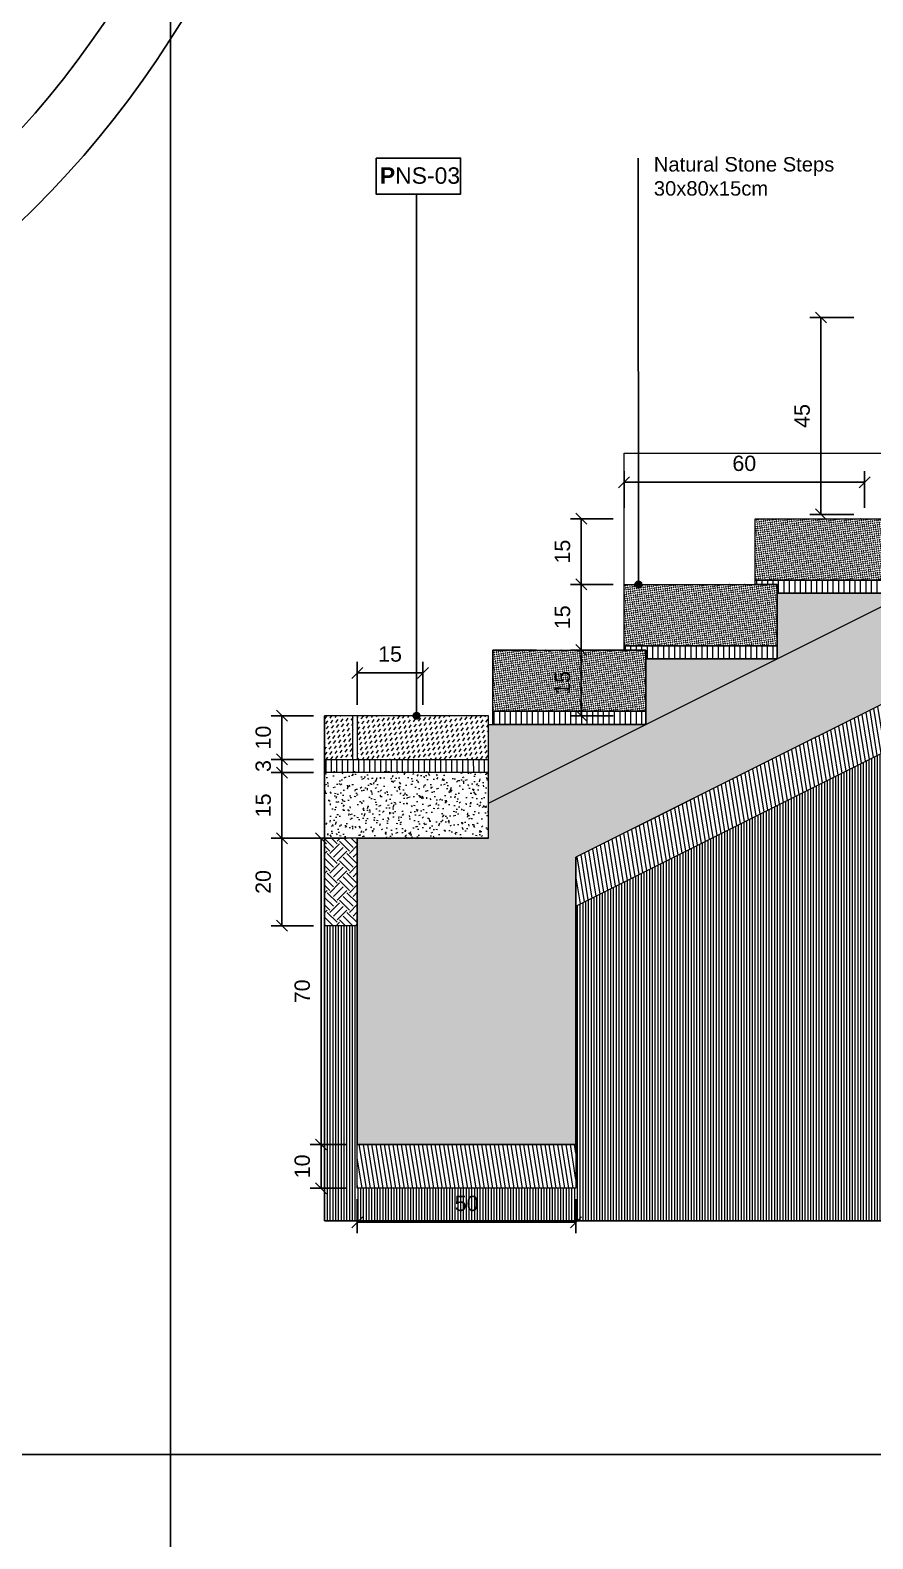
# Model space of a CAD drawing. Header units: metres. Extents: x -325 to 301, y -147 to 149.
# Drawn here: x 71.913 to 73.84, y 33.264 to 36.712 of the extents above; entities that cross this region are included whole.
import ezdxf

# ---------------------------------------------------------------- set-up
doc = ezdxf.new("R2010")
doc.units = ezdxf.units.M
doc.linetypes.add('DASH_1', pattern=[0.4, 0.1, -0.3])
doc.layers.get('Defpoints').update_dxf_attribs({"lineweight": 13})
for name, color, linetype, plot in [('-aux', 50, 'Continuous', False), ('-AUX-QAD', 5, 'Continuous', False), ('-AUX_MON', 3, 'Continuous', False)]:
    doc.layers.add(name, color=color, linetype=linetype, plot=plot)
doc.layers.add('0-TX-1_25', color=7, linetype='Continuous', true_color=0x3f4f7f)
for name, color, linetype, lineweight, true_color in [('03-TR-Paviment_08_Natural Stone Bleachers', 7, 'Continuous', 5, 0xafad9d), ('3-TR sorra granitica', 7, 'Continuous', 0, 0xf2dac9), ('3-TR tot_u', 7, 'Continuous', 5, 0x787878)]:
    doc.layers.add(name, color=color, linetype=linetype, lineweight=lineweight, true_color=true_color)
for name, color, linetype, lineweight in [('1-CM', 7, 'Continuous', 0), ('3-TR Formigó', 252, 'Continuous', 0), ('3-TR Seleccionat', 44, 'Continuous', 0), ('3-TR Tot-u', 37, 'Continuous', 0)]:
    doc.layers.add(name, color=color, linetype=linetype, lineweight=lineweight)
for name, color, linetype in [('1-SECCIÓ', 1, 'Continuous'), ('A-KEYPLAN_HATCH', 7, 'Continuous'), ('A_TEXT_2', 7, 'Continuous')]:
    doc.layers.add(name, color=color, linetype=linetype)
doc.styles.get("Standard").update_dxf_attribs({"font": 'arial.ttf'})
doc.dimstyles.new('ISO-25', dxfattribs={"dimtxt": 0.1, "dimasz": 0.1, "dimexe": 0.1, "dimexo": 0.1, "dimgap": 0.1, "dimtad": 1, "dimdec": 0, "dimlfac": 100, "dimzin": 9, "dimtxsty": 'Standard', "dimblk": 'OBLIQUE', "dimcen": 0.1, "dimadec": 0, "dimazin": 0, "dimtfac": 1, "dimtdec": 0, "dimtmove": 0, "dimatfit": 3, "dimldrblk": 'OBLIQUE', "dimfxl": 1, "dimarcsym": 0})
pattern_1 = [(233, (3.760842, -4.337757), (0.0016315323, -0.0116089556), [0.0082894435, -0.0082894435])]

# ---------------------------------------------------------------- blocks, each defined once
blk = doc.blocks.new('_Oblique')
at = {"color": 0, "lineweight": -2}
blk.add_line((-0.5, -0.5), (0.5, 0.5), dxfattribs=at)
blk = doc.blocks.new('*D1952')
at = {"layer": '0-TX-1_25', "color": 0, "lineweight": -2, "transparency": 16777216}
for p, q in [((72.5616, 35.145), (72.4642, 35.145)), ((72.4892, 35.145), (72.4892, 35.045)), ((72.5616, 35.045), (72.4642, 35.045))]:
    blk.add_line(p, q, dxfattribs=at)
at = {"layer": 'Defpoints', "color": 0, "transparency": 16777216}
for p in [(72.5866, 35.145), (72.4892, 35.045), (72.5866, 35.045)]:
    blk.add_point(p, dxfattribs=at)
at = {"layer": '0-TX-1_25', "color": 0, "lineweight": -2, "transparency": 16777216, "xscale": 0.025, "yscale": 0.025, "zscale": 0.025}
for p, rotation in [((72.4892, 35.145), 90), ((72.4892, 35.045), 270)]:
    blk.add_blockref('_Oblique', p, dxfattribs=dict(at, rotation=rotation))
at = {"layer": '0-TX-1_25', "color": 0, "transparency": 16777216, "insert": (72.4464, 35.095), "char_height": 0.035, "attachment_point": 5, "rotation": 90}
blk.add_mtext('10', dxfattribs=at)
blk = doc.blocks.new('*D1956')
at = {"layer": '0-TX-1_25', "color": 0, "lineweight": -2, "transparency": 16777216}
for p, q in [((72.4892, 35.045), (72.4892, 35.07)), ((72.5616, 35.045), (72.4642, 35.045)), ((72.4892, 35.045), (72.4892, 35.015)), ((72.5616, 35.015), (72.4642, 35.015)), ((72.4892, 35.015), (72.4892, 34.99))]:
    blk.add_line(p, q, dxfattribs=at)
at = {"layer": 'Defpoints', "color": 0, "transparency": 16777216}
for p in [(72.5866, 35.045), (72.4892, 35.015), (72.5866, 35.015)]:
    blk.add_point(p, dxfattribs=at)
at = {"layer": '0-TX-1_25', "color": 0, "lineweight": -2, "transparency": 16777216, "xscale": 0.025, "yscale": 0.025, "zscale": 0.025}
for p, rotation in [((72.4892, 35.045), 270), ((72.4892, 35.015), 90)]:
    blk.add_blockref('_Oblique', p, dxfattribs=dict(at, rotation=rotation))
at = {"layer": '0-TX-1_25', "color": 0, "transparency": 16777216, "insert": (72.4464, 35.03), "char_height": 0.035, "attachment_point": 5, "rotation": 90}
blk.add_mtext('3', dxfattribs=at)
blk = doc.blocks.new('*D1957')
at = {"layer": '0-TX-1_25', "color": 0, "lineweight": -2, "transparency": 16777216}
for p, q in [((72.5616, 35.015), (72.4642, 35.015)), ((72.4892, 35.015), (72.4892, 34.865)), ((72.5616, 34.865), (72.4642, 34.865))]:
    blk.add_line(p, q, dxfattribs=at)
at = {"layer": 'Defpoints', "color": 0, "transparency": 16777216}
for p in [(72.5866, 35.015), (72.4892, 34.865), (72.5866, 34.865)]:
    blk.add_point(p, dxfattribs=at)
at = {"layer": '0-TX-1_25', "color": 0, "lineweight": -2, "transparency": 16777216, "xscale": 0.025, "yscale": 0.025, "zscale": 0.025}
for p, rotation in [((72.4892, 35.015), 90), ((72.4892, 34.865), 270)]:
    blk.add_blockref('_Oblique', p, dxfattribs=dict(at, rotation=rotation))
at = {"layer": '0-TX-1_25', "color": 0, "transparency": 16777216, "insert": (72.4464, 34.94), "char_height": 0.035, "attachment_point": 5, "rotation": 90}
blk.add_mtext('15', dxfattribs=at)
blk = doc.blocks.new('*D1958')
at = {"layer": '0-TX-1_25', "color": 0, "lineweight": -2, "transparency": 16777216}
for p, q in [((72.5892, 34.865), (72.4642, 34.865)), ((72.4892, 34.865), (72.4892, 34.665)), ((72.5616, 34.665), (72.4642, 34.665))]:
    blk.add_line(p, q, dxfattribs=at)
at = {"layer": 'Defpoints', "color": 0, "transparency": 16777216}
for p in [(72.6866, 34.865), (72.4892, 34.665), (72.5866, 34.665)]:
    blk.add_point(p, dxfattribs=at)
at = {"layer": '0-TX-1_25', "color": 0, "lineweight": -2, "transparency": 16777216, "xscale": 0.025, "yscale": 0.025, "zscale": 0.025}
for p, rotation in [((72.4892, 34.865), 90), ((72.4892, 34.665), 270)]:
    blk.add_blockref('_Oblique', p, dxfattribs=dict(at, rotation=rotation))
at = {"layer": '0-TX-1_25', "color": 0, "transparency": 16777216, "insert": (72.4464, 34.765), "char_height": 0.035, "attachment_point": 5, "rotation": 90}
blk.add_mtext('20', dxfattribs=at)
blk = doc.blocks.new('*D1947')
at = {"layer": '0-TX-1_25', "color": 0, "lineweight": -2, "transparency": 16777216}
for p, q in [((73.7963, 36.055), (73.6963, 36.055)), ((73.7213, 36.055), (73.7213, 35.605)), ((73.7963, 35.605), (73.6963, 35.605))]:
    blk.add_line(p, q, dxfattribs=at)
at = {"layer": 'Defpoints', "color": 0, "transparency": 16777216}
for p in [(73.8213, 36.055), (73.7213, 35.605), (73.8213, 35.605)]:
    blk.add_point(p, dxfattribs=at)
at = {"layer": '0-TX-1_25', "color": 0, "lineweight": -2, "transparency": 16777216, "xscale": 0.025, "yscale": 0.025, "zscale": 0.025}
for p, rotation in [((73.7213, 36.055), 90), ((73.7213, 35.605), 270)]:
    blk.add_blockref('_Oblique', p, dxfattribs=dict(at, rotation=rotation))
at = {"layer": '0-TX-1_25', "color": 0, "transparency": 16777216, "insert": (73.6785, 35.83), "char_height": 0.035, "attachment_point": 5, "rotation": 90}
blk.add_mtext('45', dxfattribs=at)
blk = doc.blocks.new('*D1948')
at = {"layer": '0-TX-1_25', "color": 0, "lineweight": -2, "transparency": 16777216}
for p, q in [((73.2711, 35.62), (73.2711, 35.7036)), ((73.8211, 35.62), (73.8211, 35.7036)), ((73.2711, 35.6786), (73.8211, 35.6786))]:
    blk.add_line(p, q, dxfattribs=at)
at = {"layer": 'Defpoints', "color": 0, "transparency": 16777216}
for p in [(73.8211, 35.6786), (73.2711, 35.595), (73.8211, 35.595)]:
    blk.add_point(p, dxfattribs=at)
at = {"layer": '0-TX-1_25', "color": 0, "lineweight": -2, "transparency": 16777216, "xscale": 0.025, "yscale": 0.025, "zscale": 0.025, "rotation": 180}
blk.add_blockref('_Oblique', (73.2711, 35.6786), dxfattribs=at)
at = {"layer": '0-TX-1_25', "color": 0, "lineweight": -2, "transparency": 16777216, "xscale": 0.025, "yscale": 0.025, "zscale": 0.025}
blk.add_blockref('_Oblique', (73.8211, 35.6786), dxfattribs=at)
at = {"layer": '0-TX-1_25', "color": 0, "transparency": 16777216, "insert": (73.5461, 35.7215), "char_height": 0.035, "attachment_point": 5}
blk.add_mtext('60', dxfattribs=at)
blk = doc.blocks.new('*D1949')
at = {"layer": '0-TX-1_25', "color": 0, "lineweight": -2, "transparency": 16777216}
for p, q in [((73.2461, 35.595), (73.1485, 35.595)), ((73.1735, 35.445), (73.1735, 35.595)), ((73.2461, 35.445), (73.1485, 35.445))]:
    blk.add_line(p, q, dxfattribs=at)
at = {"layer": 'Defpoints', "color": 0, "transparency": 16777216}
for p in [(73.1735, 35.595), (73.2711, 35.595), (73.2711, 35.445)]:
    blk.add_point(p, dxfattribs=at)
at = {"layer": '0-TX-1_25', "color": 0, "lineweight": -2, "transparency": 16777216, "xscale": 0.025, "yscale": 0.025, "zscale": 0.025}
for p, rotation in [((73.1735, 35.595), 90), ((73.1735, 35.445), 270)]:
    blk.add_blockref('_Oblique', p, dxfattribs=dict(at, rotation=rotation))
at = {"layer": '0-TX-1_25', "color": 0, "transparency": 16777216, "insert": (73.1307, 35.52), "char_height": 0.035, "attachment_point": 5, "rotation": 90}
blk.add_mtext('15', dxfattribs=at)
blk = doc.blocks.new('*D1955')
at = {"layer": '0-TX-1_25', "color": 0, "lineweight": -2, "transparency": 16777216}
for p, q in [((73.2461, 35.445), (73.1485, 35.445)), ((73.1735, 35.445), (73.1735, 35.295)), ((73.2461, 35.295), (73.1485, 35.295))]:
    blk.add_line(p, q, dxfattribs=at)
at = {"layer": 'Defpoints', "color": 0, "transparency": 16777216}
for p in [(73.2711, 35.445), (73.1735, 35.295), (73.2711, 35.295)]:
    blk.add_point(p, dxfattribs=at)
at = {"layer": '0-TX-1_25', "color": 0, "lineweight": -2, "transparency": 16777216, "xscale": 0.025, "yscale": 0.025, "zscale": 0.025}
for p, rotation in [((73.1735, 35.445), 90), ((73.1735, 35.295), 270)]:
    blk.add_blockref('_Oblique', p, dxfattribs=dict(at, rotation=rotation))
at = {"layer": '0-TX-1_25', "color": 0, "transparency": 16777216, "insert": (73.1307, 35.37), "char_height": 0.035, "attachment_point": 5, "rotation": 90}
blk.add_mtext('15', dxfattribs=at)
blk = doc.blocks.new('*D1950')
at = {"layer": '0-TX-1_25', "color": 0, "lineweight": -2, "transparency": 16777216}
for p, q in [((73.2461, 35.295), (73.1485, 35.295)), ((73.1735, 35.295), (73.1735, 35.145)), ((73.2461, 35.145), (73.1485, 35.145))]:
    blk.add_line(p, q, dxfattribs=at)
at = {"layer": 'Defpoints', "color": 0, "transparency": 16777216}
for p in [(73.2711, 35.295), (73.1735, 35.145), (73.2711, 35.145)]:
    blk.add_point(p, dxfattribs=at)
at = {"layer": '0-TX-1_25', "color": 0, "lineweight": -2, "transparency": 16777216, "xscale": 0.025, "yscale": 0.025, "zscale": 0.025}
for p, rotation in [((73.1735, 35.295), 90), ((73.1735, 35.145), 270)]:
    blk.add_blockref('_Oblique', p, dxfattribs=dict(at, rotation=rotation))
at = {"layer": '0-TX-1_25', "color": 0, "transparency": 16777216, "insert": (73.1307, 35.22), "char_height": 0.035, "attachment_point": 5, "rotation": 90}
blk.add_mtext('15', dxfattribs=at)
blk = doc.blocks.new('hatch keyplan 2')
at = {"layer": 'A-KEYPLAN_HATCH'}
blk.add_lwpolyline([(0, 0.00548), (0.01287, 0.00548), (0.01287, 0), (0, 0)], close=True, dxfattribs=at)
blk = doc.blocks.new('hatch keyplan')
at = {"layer": 'A-KEYPLAN_HATCH'}
blk.add_blockref('hatch keyplan 2', (1.43058, 0.85215), dxfattribs=at)
blk = doc.blocks.new('PNS03')
at = {"layer": 'A-KEYPLAN_HATCH'}
blk.add_blockref('hatch keyplan', (-1.43058, -0.85215), dxfattribs=at)
at = {"layer": 'A_TEXT_2', "insert": (-0.0008, 0.00408), "char_height": 0.0025, "attachment_point": 1}
blk.add_mtext_dynamic_manual_height_columns('\\pi0.00137;{\\fArial|b1|i0|c0|p34;P}NS-03', width=0.0145619, gutter_width=0.015, heights=[0], dxfattribs=at)
blk = doc.blocks.new('POINT')
at = {"layer": '0-TX-1_25'}
h = blk.add_hatch(dxfattribs=at)
h.set_pattern_fill('ANGLE', color=256)
h.set_pattern_definition([(0, (-83.747, -12.726), (0, 6.985), [5.08, -1.905]), (90, (-83.747, -12.726), (-6.985, 4e-16), [5.08, -1.905])])
edge = h.paths.add_edge_path()
edge.add_arc((0, 0), 0.0075, 0, 360)
h = blk.add_hatch(color=256, dxfattribs=at)
h.dxf.hatch_style = 1
edge = h.paths.add_edge_path()
edge.add_arc((0, 0), 0.0075, 0, 360)
blk.add_circle((0, 0), 0.0075, dxfattribs=at)
blk = doc.blocks.new('*D1965')
at = {"layer": '0-TX-1_25', "color": 0, "lineweight": -2, "transparency": 16777216}
for p, q in [((72.6613, 35.17), (72.6613, 35.2678)), ((72.6613, 35.2428), (72.8113, 35.2428)), ((72.8113, 35.17), (72.8113, 35.2678))]:
    blk.add_line(p, q, dxfattribs=at)
at = {"layer": 'Defpoints', "color": 0, "transparency": 16777216}
for p in [(72.8113, 35.2428), (72.6613, 35.145), (72.8113, 35.145)]:
    blk.add_point(p, dxfattribs=at)
at = {"layer": '0-TX-1_25', "color": 0, "lineweight": -2, "transparency": 16777216, "xscale": 0.025, "yscale": 0.025, "zscale": 0.025, "rotation": 180}
blk.add_blockref('_Oblique', (72.6613, 35.2428), dxfattribs=at)
at = {"layer": '0-TX-1_25', "color": 0, "lineweight": -2, "transparency": 16777216, "xscale": 0.025, "yscale": 0.025, "zscale": 0.025}
blk.add_blockref('_Oblique', (72.8113, 35.2428), dxfattribs=at)
at = {"layer": '0-TX-1_25', "color": 0, "transparency": 16777216, "insert": (72.7363, 35.2857), "char_height": 0.035, "attachment_point": 5}
blk.add_mtext('15', dxfattribs=at)
blk = doc.blocks.new('*D2980')
at = {"layer": '0-TX-1_25', "color": 0, "lineweight": -2, "transparency": 16777216}
for p, q in [((72.6363, 34.165), (72.5535, 34.165)), ((72.5785, 34.165), (72.5785, 34.065)), ((72.6363, 34.065), (72.5535, 34.065))]:
    blk.add_line(p, q, dxfattribs=at)
at = {"layer": 'Defpoints', "color": 0, "transparency": 16777216}
for p in [(72.6613, 34.165), (72.5785, 34.065), (72.6613, 34.065)]:
    blk.add_point(p, dxfattribs=at)
at = {"layer": '0-TX-1_25', "color": 0, "lineweight": -2, "transparency": 16777216, "xscale": 0.025, "yscale": 0.025, "zscale": 0.025}
for p, rotation in [((72.5785, 34.165), 90), ((72.5785, 34.065), 270)]:
    blk.add_blockref('_Oblique', p, dxfattribs=dict(at, rotation=rotation))
at = {"layer": '0-TX-1_25', "color": 0, "transparency": 16777216, "insert": (72.5356, 34.115), "char_height": 0.035, "attachment_point": 5, "rotation": 90}
blk.add_mtext('10', dxfattribs=at)
blk = doc.blocks.new('*D2981')
at = {"layer": '0-TX-1_25', "color": 0, "lineweight": -2, "transparency": 16777216}
for p, q in [((72.6613, 34.04), (72.6613, 33.9623)), ((73.1613, 34.04), (73.1613, 33.9623)), ((72.6613, 33.9873), (73.1613, 33.9873))]:
    blk.add_line(p, q, dxfattribs=at)
at = {"layer": 'Defpoints', "color": 0, "transparency": 16777216}
for p in [(72.6613, 34.065), (73.1613, 34.065), (73.1613, 33.9873)]:
    blk.add_point(p, dxfattribs=at)
at = {"layer": '0-TX-1_25', "color": 0, "lineweight": -2, "transparency": 16777216, "xscale": 0.025, "yscale": 0.025, "zscale": 0.025, "rotation": 180}
blk.add_blockref('_Oblique', (72.6613, 33.9873), dxfattribs=at)
at = {"layer": '0-TX-1_25', "color": 0, "lineweight": -2, "transparency": 16777216, "xscale": 0.025, "yscale": 0.025, "zscale": 0.025}
blk.add_blockref('_Oblique', (73.1613, 33.9873), dxfattribs=at)
at = {"layer": '0-TX-1_25', "color": 0, "transparency": 16777216, "insert": (72.9113, 34.0302), "char_height": 0.035, "attachment_point": 5}
blk.add_mtext('50', dxfattribs=at)
blk = doc.blocks.new('*D2982')
at = {"layer": '0-TX-1_25', "color": 0, "lineweight": -2, "transparency": 16777216}
for p, q in [((72.6364, 34.865), (72.5535, 34.865)), ((72.5785, 34.865), (72.5785, 34.165)), ((72.6363, 34.165), (72.5535, 34.165))]:
    blk.add_line(p, q, dxfattribs=at)
at = {"layer": 'Defpoints', "color": 0, "transparency": 16777216}
for p in [(72.6614, 34.865), (72.5785, 34.165), (72.6613, 34.165)]:
    blk.add_point(p, dxfattribs=at)
at = {"layer": '0-TX-1_25', "color": 0, "lineweight": -2, "transparency": 16777216, "xscale": 0.025, "yscale": 0.025, "zscale": 0.025}
for p, rotation in [((72.5785, 34.865), 90), ((72.5785, 34.165), 270)]:
    blk.add_blockref('_Oblique', p, dxfattribs=dict(at, rotation=rotation))
at = {"layer": '0-TX-1_25', "color": 0, "transparency": 16777216, "insert": (72.5356, 34.515), "char_height": 0.035, "attachment_point": 5, "rotation": 90}
blk.add_mtext('70', dxfattribs=at)

msp = doc.modelspace()

# ---------------------------------------------------------------- hatches: boundary and pattern name
at = {"layer": '03-TR-Paviment_08_Natural Stone Bleachers'}
h = msp.add_hatch(dxfattribs=at)
h.set_pattern_fill('DASH', color=256, scale=0.0011, angle=233, style=0, double=1)
h.set_pattern_definition([(233, (9.3366022, -17.0566806), (0.00068739555, -0.00489107349), [0.0034925, -0.0034925])])
h.paths.add_polyline_path([(73.5713, 35.455), (73.9213, 35.455), (73.9213, 35.595), (73.5713, 35.595)])
h = msp.add_hatch(dxfattribs=at)
h.set_pattern_fill('DASH', color=256, scale=0.0011, angle=233, style=0, double=1)
h.set_pattern_definition([(233, (9.0364577, -17.2066806), (0.00068739555, -0.00489107349), [0.0034925, -0.0034925])])
h.paths.add_polyline_path([(73.2711, 35.305), (73.6211, 35.305), (73.6211, 35.445), (73.2711, 35.445)])
h = msp.add_hatch(dxfattribs=at)
h.set_pattern_fill('DASH', color=256, scale=0.0011, angle=233, style=0, double=1)
h.set_pattern_definition([(233, (8.6864577, -17.3566806), (0.00068739555, -0.00489107349), [0.0034925, -0.0034925])])
h.paths.add_polyline_path([(72.9711, 35.155), (73.3211, 35.155), (73.3211, 35.295), (72.9711, 35.295)])
h = msp.add_hatch(dxfattribs=at)
h.set_pattern_fill('DASH', color=256, scale=0.002611, angle=233, style=0, double=1)
h.set_pattern_definition(pattern_1)
h.paths.add_polyline_path([(72.5866, 35.145), (72.5866, 35.045), (72.6513, 35.045), (72.6513, 35.145)])
h = msp.add_hatch(dxfattribs=at)
h.set_pattern_fill('DASH', color=256, scale=0.002611, angle=233, style=0, double=1)
h.set_pattern_definition(pattern_1)
h.paths.add_polyline_path([(72.9613, 35.145), (72.6613, 35.145), (72.6613, 35.045), (72.9613, 35.045)])
at = {"layer": '3-TR Formigó'}
h = msp.add_hatch(dxfattribs=at)
h.set_pattern_fill('ANSI31', color=256, scale=0.003, angle=234.1752)
h.set_pattern_definition([(279.175244, (-135.800738, -9.211241), (0.00940313004, 0.0015188056), [])])
h.paths.add_polyline_path([(74.7714, 35.625), (73.1613, 34.8215), (73.1613, 34.7097), (74.795, 35.5265), (74.8714, 35.5265), (74.8714, 35.6265)])
h = msp.add_hatch(dxfattribs=at)
h.set_pattern_fill('ANSI31', color=256, scale=0.003, angle=234.1752)
h.set_pattern_definition([(279.175244, (-136.300738, -9.855915), (0.00940313004, 0.0015188056), [])])
h.paths.add_polyline_path([(73.1613, 34.165), (72.6613, 34.165), (72.6613, 34.065), (73.1613, 34.065)])
at = {"layer": '3-TR Seleccionat'}
h = msp.add_hatch(dxfattribs=at)
h.set_pattern_fill('ANSI31', color=256, scale=0.002, angle=225)
h.paths.add_polyline_path([(75.3714, 35.5759), (75.3714, 35.075), (74.8714, 35.075), (74.8714, 35.5265), (74.795, 35.5265), (73.1613, 34.7097), (73.1613, 34.065), (72.6613, 34.065), (72.6613, 34.665), (72.5866, 34.665), (72.5866, 33.9904), (75.5866, 33.9904), (75.5866, 35.5759)])
at = {"layer": '3-TR sorra granitica'}
h = msp.add_hatch(dxfattribs=at)
h.set_pattern_fill('LINE', color=256, scale=0.1, angle=54.368, style=0)
h.set_pattern_definition([(90.014497, (98.734433, 243.630847), (-0.0124999996, -3.1627e-06), [])])
h.paths.add_polyline_path([(73.7813, 35.425), (73.7813, 35.455), (73.5711, 35.455), (73.5714, 35.455), (73.5712, 35.445), (73.6211, 35.445), (73.6211, 35.425)])
h.paths.add_polyline_path([(73.9213, 35.4548), (73.7775, 35.455), (73.781, 35.4254), (73.9213, 35.4252)])
h = msp.add_hatch(dxfattribs=at)
h.set_pattern_fill('LINE', color=256, scale=0.1, angle=54.368, style=0)
h.set_pattern_definition([(90.014497, (98.434289, 243.480847), (-0.0124999996, -3.1627e-06), [])])
h.paths.add_polyline_path([(73.4811, 35.275), (73.4811, 35.305), (73.271, 35.305), (73.2712, 35.305), (73.2711, 35.295), (73.321, 35.295), (73.321, 35.275)])
h.paths.add_polyline_path([(73.6211, 35.3048), (73.4774, 35.305), (73.4809, 35.2754), (73.6211, 35.2752)])
h = msp.add_hatch(dxfattribs=at)
h.set_pattern_fill('LINE', color=256, scale=0.1, angle=54.368, style=0)
h.set_pattern_definition([(90.014497, (98.084289, 243.330847), (-0.0124999996, -3.1627e-06), [])])
h.paths.add_polyline_path([(73.1311, 35.125), (73.1311, 35.155), (72.9711, 35.155), (72.9712, 35.155), (72.9711, 35.145), (72.971, 35.125)])
h.paths.add_polyline_path([(73.3211, 35.1548), (73.1274, 35.155), (73.1309, 35.1251), (73.2713, 35.125), (73.2713, 35.125), (73.3211, 35.125), (73.3211, 35.1449)])
h = msp.add_hatch(dxfattribs=at)
h.set_pattern_fill('LINE', color=256, scale=0.1, angle=54.368, style=0)
h.set_pattern_definition([(90.014497, (97.849706, 243.220847), (-0.0124999996, -3.1627e-06), [])])
h.paths.add_polyline_path([(72.5866, 35.045), (72.5866, 35.015), (72.8966, 35.015), (72.8966, 35.045)])
h.paths.add_polyline_path([(72.9613, 35.0154), (72.9613, 35.045), (72.8928, 35.045), (72.8963, 35.0154)])
at = {"layer": '3-TR Tot-u'}
h = msp.add_hatch(dxfattribs=at)
h.set_pattern_fill('EARTH', color=256, scale=0.005, angle=-80.8248, style=0)
h.set_pattern_definition([(44.999999995, (-269459.04086, 738597.79281), (3.8e-12, 0.0449012806053), [0.03175, -0.03175]), (44.999999995, (-269459.04928, 738597.801228), (3.8e-12, 0.0449012806053), [0.03175, -0.03175]), (44.999999995, (-269459.057698, 738597.809647), (3.8e-12, 0.0449012806053), [0.03175, -0.03175]), (134.999999995, (-269459.057698, 738597.81526), (-0.0449012806053, 3.8e-12), [0.03175, -0.03175]), (134.999999995, (-269459.04928, 738597.82368), (-0.0449012806053, 3.8e-12), [0.03175, -0.03175]), (134.999999995, (-269459.04086, 738597.832098), (-0.0449012806053, 3.8e-12), [0.03175, -0.03175])])
h.paths.add_polyline_path([(72.6613, 34.665), (72.6613, 34.865), (72.5866, 34.865), (72.5866, 34.665)])
at = {"layer": '3-TR tot_u'}
h = msp.add_hatch(dxfattribs=at)
h.set_pattern_fill('AR-CONC', color=256, scale=0.00025, angle=90.2657)
h.set_pattern_definition([(140.265705, (3.76084, -4.337757), (0.003773512, 0.045564157), [0.0047625, -0.0523875]), (85.265705, (3.76084, -4.337757), (-0.047722838, -0.009032263), [0.00381, -0.041910146]), (190.71715, (3.761156, -4.33396), (-0.043949324, 0.036531893), [0.004047502, -0.04452256]), (136.449905, (3.74814, -4.337816), (0.010196192, 0.067817773), [0.00714375, -0.07858125]), (186.90126, (3.74899, -4.332164), (-0.0621311, 0.05906354), [0.006071256, -0.0667839]), (81.44986, (3.74814, -4.337816), (-0.0621311, 0.05906354), [0.00571499, -0.062864933]), (111.265705, (3.751287, -4.33145), (0.02539025, 0.038021752), [0.0047625, -0.0523875]), (56.265705, (3.751287, -4.33145), (-0.046118147, 0.015236802), [0.00381, -0.04191]), (161.71715, (3.753403, -4.328283), (-0.020727897, 0.053258554), [0.004047502, -0.044522484]), (127.765705, (3.760842, -4.337757), (-0.0211421132, 0.0006741133), [0, -0.041402, 0, -0.042545, 0, -0.04206875]), (97.765705, (3.760842, -4.337757), (-0.025122342, 0.016588591), [0, -0.024257, 0, -0.0404495, 0, -0.01603375]), (57.765705, (3.760907, -4.351917), (0.001274973, 0.033903926), [0, -0.015875, 0, -0.04953, 0, -0.0657225]), (47.765705, (3.760937, -4.358267), (-0.006528289, 0.037002419), [0, -0.0206375, 0, -0.032893, 0, -0.0466725])])
h.paths.add_polyline_path([(74.2684, 35.375), (74.7714, 35.625), (74.8714, 35.6265), (74.8714, 35.175), (75.3714, 35.175), (75.3715, 35.875), (74.7714, 35.875), (74.5214, 35.875), (74.5214, 35.725), (74.2214, 35.725), (74.2212, 35.575), (73.921, 35.575), (73.9213, 35.425), (73.6211, 35.425), (73.6211, 35.275), (73.321, 35.275), (73.3211, 35.125), (72.9613, 35.125), (72.9613, 34.9451), (72.9613, 34.865), (72.6613, 34.865), (72.6613, 34.165), (73.1613, 34.165), (73.1613, 34.8215)])
h = msp.add_hatch(dxfattribs=at)
h.set_pattern_fill('AR-CONC', color=256, scale=0.00025, angle=89.8705)
h.set_pattern_definition([(75.416951978, (264926.80432, -740274.51202), (0.042847951724, 0.0159494447276), [0.0047625, -0.0523875]), (20.416951978, (264926.80432, -740274.51202), (-0.0284585513776, 0.0393593941472), [0.00381, -0.0419101460425]), (125.868396678, (264926.80789, -740274.51069), (0.0143894010735, 0.0553088370647), [0.0040475022, -0.04452256115]), (71.601151978, (264926.79887, -740274.50055), (0.0657213798154, 0.0195936971874), [0.00714375, -0.07858125]), (122.052509588, (264926.804346, -740274.498916), (0.027057378225, 0.081342940127), [0.006071255785, -0.06678390204]), (16.601103148, (264926.79887, -740274.50055), (0.0270573782294, 0.0813429401255), [0.0057149917675, -0.06286493298]), (46.416951978, (264926.805968, -740274.50069), (0.045207962539, -0.0068233806194), [0.0047625, -0.0523875]), (351.416951978, (264926.805968, -740274.50069), (-0.005808451532, 0.048221421475), [0.00381, -0.04191]), (96.868396978, (264926.809735, -740274.50126), (0.0393995108286, 0.041398041034), [0.0040475022, -0.0445224844]), (62.916951978, (264926.80432, -740274.51202), (-0.00837539297598, 0.01942411315358), [0, -0.041402, 0, -0.042545, 0, -0.04206875]), (32.916951978, (264926.80432, -740274.51202), (0.0043385838535, 0.0297907723876), [0, -0.024257, 0, -0.0404495, 0, -0.01603375]), (352.916951978, (264926.79153, -740274.518097), (0.03123133691458, 0.01325538927637), [0, -0.015875, 0, -0.04953, 0, -0.0657225]), (342.916951978, (264926.785795, -740274.520823), (0.0307196005672, 0.0216357041141), [0, -0.0206375, 0, -0.032893, 0, -0.0466725])])
h.paths.add_polyline_path([(72.9613, 34.8664), (72.9613, 35.0166), (72.5866, 35.0186), (72.5866, 34.8682)])

# ---------------------------------------------------------------- linework, layer by layer
at = {"layer": '-aux'}
for points in [[(72.2345, 3.4567), (72.2345, 133.4567)], [(72.5866, 33.9904), (75.5866, 33.9904)], [(12.2345, 33.4567), (142.2345, 33.4567)]]:
    msp.add_lwpolyline(points, dxfattribs=at)
at = {"layer": '-AUX-QAD'}
for radius in [2.2751, 2.1279]:
    msp.add_circle((70.3157, 37.9144), radius, dxfattribs=at)
at = {"layer": '-AUX_MON'}
msp.add_circle((76.3843, 39.3031), 2.7993, dxfattribs=at)
at = {"layer": '0-TX-1_25'}
for points in [[(73.3039, 35.445), (73.3038, 36.4191)], [(72.797, 36.337), (72.797, 35.1474)]]:
    msp.add_lwpolyline(points, dxfattribs=at)
at = {"layer": '1-CM'}
for points in [[(73.1613, 34.165), (72.6613, 34.165), (72.6613, 34.865), (72.9613, 34.865), (72.9613, 34.9451), (72.9613, 35.125), (73.3211, 35.125), (73.321, 35.275), (73.6211, 35.275), (73.6211, 35.425), (73.9213, 35.425), (73.921, 35.575), (74.2212, 35.575), (74.2214, 35.725), (74.5214, 35.725), (74.5214, 35.875), (75.3715, 35.875), (75.3715, 35.175)], [(73.2711, 35.445), (73.2711, 35.745), (73.8713, 35.745)], [(74.7714, 35.625), (74.2684, 35.375), (73.1613, 34.8215), (73.1613, 34.165)], [(73.1613, 34.7097), (74.795, 35.5265), (74.8714, 35.5265)], [(72.5866, 35.045), (72.9613, 35.045), (72.9613, 35.145), (72.5866, 35.145)], [(72.6513, 35.145), (72.5866, 35.145)], [(72.5866, 35.045), (72.6513, 35.045), (72.6513, 35.145)], [(72.9613, 35.145), (72.6613, 35.145), (72.6613, 35.045), (72.9613, 35.045), (72.9613, 35.145)], [(72.9613, 35.015), (72.5866, 35.015)], [(73.4271, 34.9544), (73.1613, 34.8215)], [(72.9613, 34.865), (72.5866, 34.865)], [(72.6613, 34.865), (72.6613, 34.865), (72.6613, 34.165), (73.1613, 34.165), (73.1613, 34.8215)], [(72.6613, 34.665), (72.5866, 34.665)], [(73.1613, 34.165), (73.1613, 34.065), (72.6613, 34.065), (72.6613, 34.165)]]:
    msp.add_lwpolyline(points, dxfattribs=at)
at = {"layer": '1-CM', "color": 251, "true_color": 0x636466}
msp.add_lwpolyline([(72.9613, 34.9451), (74.8215, 35.875)], dxfattribs=at)
at = {"layer": '1-CM', "linetype": 'DASH_1', "ltscale": 0.1}
for points in [[(73.2711, 35.445), (73.5711, 35.445), (73.5711, 35.595)], [(73.2711, 35.295), (72.9711, 35.295), (72.9711, 35.145)]]:
    msp.add_lwpolyline(points, dxfattribs=at)
at = {"layer": '1-CM'}
for points in [[(73.5713, 35.595), (73.9213, 35.595), (73.9213, 35.455), (73.5713, 35.455)], [(73.2711, 35.445), (73.6211, 35.445), (73.6211, 35.305), (73.2711, 35.305)], [(73.9213, 35.455), (73.9213, 35.425), (73.6211, 35.425), (73.6211, 35.445), (73.5713, 35.445), (73.5713, 35.455)], [(72.9711, 35.295), (73.3211, 35.295), (73.3211, 35.155), (72.9711, 35.155)], [(73.6211, 35.305), (73.6211, 35.275), (73.321, 35.275), (73.321, 35.295), (73.2711, 35.295), (73.2711, 35.305)], [(73.3211, 35.155), (73.3211, 35.125), (73.2713, 35.125), (73.2713, 35.125), (72.971, 35.125), (72.971, 35.145), (72.9711, 35.145), (72.9711, 35.155)]]:
    msp.add_lwpolyline(points, close=True, dxfattribs=at)
at = {"layer": '1-SECCIÓ'}
msp.add_line((72.5866, 35.145), (72.5866, 33.9904), dxfattribs=at)

# ---------------------------------------------------------------- block references
at = {"color": 244, "true_color": 0x991b1e, "xscale": 15.00000297146144, "yscale": 15.00000297146144, "zscale": 15.00000297146144, "rotation": 4.134825485940511e-07}
msp.add_blockref('PNS03', (72.7044, 36.337), dxfattribs=at)
at = {"layer": '0-TX-1_25'}
for p in [(73.3039, 35.445), (72.797, 35.145)]:
    msp.add_blockref('POINT', p, dxfattribs=at)

# ---------------------------------------------------------------- texts
at = {"layer": '0-TX-1_25', "insert": (73.3393, 36.4216), "char_height": 0.033, "attachment_point": 1}
msp.add_mtext_dynamic_manual_height_columns('Natural Stone Steps  30x80x15cm', width=0.514074, gutter_width=12.5, heights=[0], dxfattribs=at)

# ---------------------------------------------------------------- dimensions: what is measured, and where the dimension line sits
at = {"layer": '0-TX-1_25'}
for base, p1, p2, picture, middle in [((73.7213, 35.605), (73.8213, 36.055), (73.8213, 35.605), '*D1947', (73.6785, 35.83)), ((73.1735, 35.595), (73.2711, 35.445), (73.2711, 35.595), '*D1949', (73.1307, 35.52)), ((73.1735, 35.295), (73.2711, 35.445), (73.2711, 35.295), '*D1955', (73.1307, 35.37)), ((73.1735, 35.145), (73.2711, 35.295), (73.2711, 35.145), '*D1950', (73.1307, 35.22)), ((72.4892, 35.045), (72.5866, 35.145), (72.5866, 35.045), '*D1952', (72.4464, 35.095)), ((72.4892, 34.865), (72.5866, 35.015), (72.5866, 34.865), '*D1957', (72.4464, 34.94)), ((72.4892, 34.665), (72.6866, 34.865), (72.5866, 34.665), '*D1958', (72.4464, 34.765)), ((72.5785, 34.165), (72.6614, 34.865), (72.6613, 34.165), '*D2982', (72.5356, 34.515)), ((72.5785, 34.065), (72.6613, 34.165), (72.6613, 34.065), '*D2980', (72.5356, 34.115))]:
    dim = msp.add_linear_dim(base=base, p1=p1, p2=p2, angle=90, dimstyle='ISO-25', override={"dimtxt": 0.035, "dimasz": 0.025, "dimexe": 0.025, "dimexo": 0.025, "dimgap": 0.025, "dimblk1": 'Oblique', "dimblk2": 'Oblique', "dimsah": 1, "dimfxl": 0.1, "dimfxlon": 1, "dimarcsym": 1}, dxfattribs=at)
    dim.commit()
    dim.dimension.update_dxf_attribs({"geometry": picture, "text_midpoint": middle})
dim = msp.add_linear_dim(base=(73.8211, 35.6786), p1=(73.2711, 35.595), p2=(73.8211, 35.595), text='60', dimstyle='ISO-25', override={"dimtxt": 0.035, "dimasz": 0.025, "dimexe": 0.025, "dimexo": 0.025, "dimgap": 0.025, "dimblk1": 'Oblique', "dimblk2": 'Oblique', "dimsah": 1, "dimfxl": 0.1, "dimfxlon": 1, "dimarcsym": 1}, dxfattribs=at)
dim.commit()
dim.dimension.update_dxf_attribs({"geometry": '*D1948', "text_midpoint": (73.5461, 35.7215)})
for base, p1, p2, picture, middle in [((72.8113, 35.2428), (72.6613, 35.145), (72.8113, 35.145), '*D1965', (72.7363, 35.2857)), ((73.1613, 33.9873), (72.6613, 34.065), (73.1613, 34.065), '*D2981', (72.9113, 34.0302))]:
    dim = msp.add_linear_dim(base=base, p1=p1, p2=p2, dimstyle='ISO-25', override={"dimtxt": 0.035, "dimasz": 0.025, "dimexe": 0.025, "dimexo": 0.025, "dimgap": 0.025, "dimblk1": 'Oblique', "dimblk2": 'Oblique', "dimsah": 1, "dimfxl": 0.1, "dimfxlon": 1, "dimarcsym": 1}, dxfattribs=at)
    dim.commit()
    dim.dimension.update_dxf_attribs({"geometry": picture, "text_midpoint": middle})
dim = msp.add_linear_dim(base=(72.4892, 35.015), p1=(72.5866, 35.045), p2=(72.5866, 35.015), angle=90, dimstyle='ISO-25', override={"dimtxt": 0.035, "dimasz": 0.025, "dimexe": 0.025, "dimexo": 0.025, "dimgap": 0.025, "dimblk1": 'Oblique', "dimblk2": 'Oblique', "dimsah": 1, "dimfxl": 0.1, "dimfxlon": 1, "dimarcsym": 1}, dxfattribs=at)
dim.commit()
dim.dimension.update_dxf_attribs({"geometry": '*D1956', "text_midpoint": (72.4892, 35.03), "dimtype": 160})

doc.saveas('drawing.dxf')
